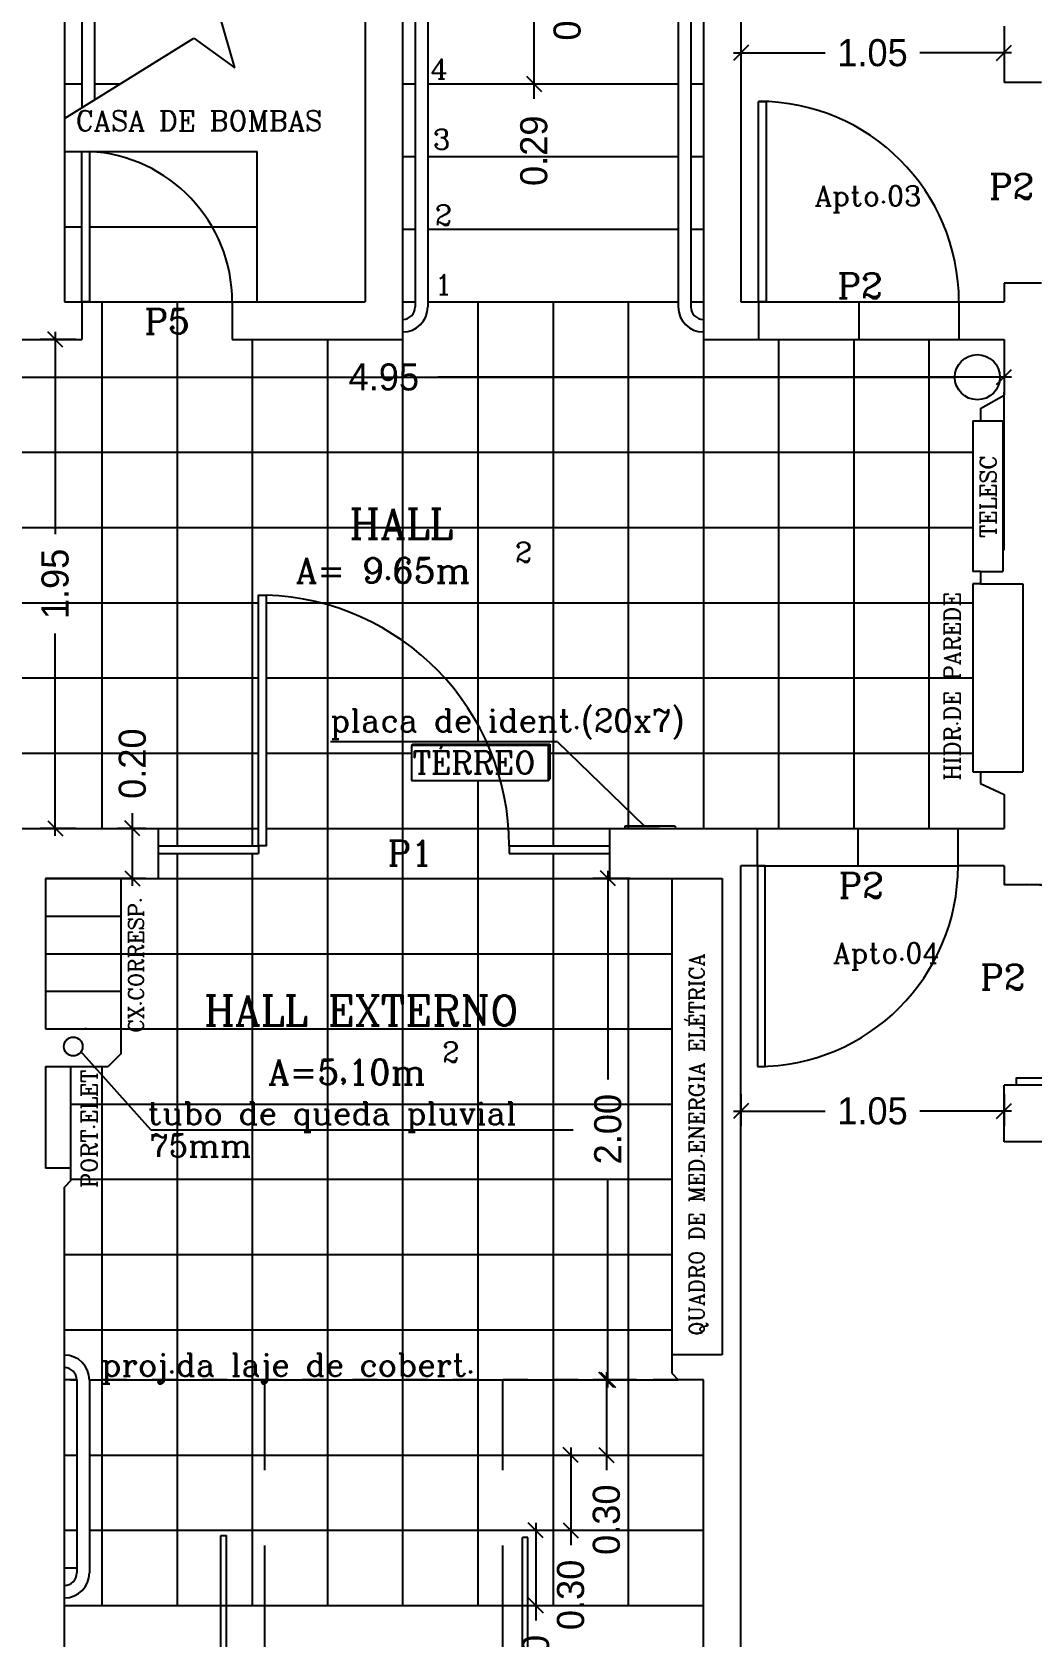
# Model space of a CAD drawing. Extents: x 11.2 to 102.3, y 40.3 to 127.2.
# Drawn here: x 24.05 to 28.04, y 55.53 to 61.93 of the extents above; entities that cross this region are included whole.
import ezdxf

# ---------------------------------------------------------------- set-up
doc = ezdxf.new("R2010")
doc.units = 0
doc.header["$LTSCALE"] = 8
doc.linetypes.add('DASHED2', pattern=[0.375, 0.25, -0.125])
doc.layers.get('0').update_dxf_attribs({"linetype": 'CONTINUOUS'})
doc.layers.get('DEFPOINTS').update_dxf_attribs({"linetype": 'CONTINUOUS'})
for name, color, linetype in [('APARELHOS', 1, 'CONTINUOUS'), ('COBERTURA', 7, 'CONTINUOUS'), ('COTAS', 244, 'CONTINUOUS'), ('EQUIPAMENTOS', 1, 'CONTINUOUS'), ('ESCADA', 5, 'CONTINUOUS'), ('ESQUADRIAS', 244, 'CONTINUOUS'), ('PAREDE', 7, 'CONTINUOUS'), ('PAREDES', 7, 'CONTINUOUS'), ('PISO', 30, 'CONTINUOUS'), ('TERRENOEMCORTE', 244, 'CONTINUOUS'), ('TEXTO', 1, 'CONTINUOUS')]:
    doc.layers.add(name, color=color, linetype=linetype)
doc.styles.add('ROMANC', font='ROMANC.SHX')
doc.dimstyles.get("Standard").update_dxf_attribs({"dimtxt": 0.18, "dimasz": 0.18, "dimexe": 0.18, "dimexo": 0.0625, "dimgap": 0.09, "dimtad": 0, "dimtih": 1, "dimtoh": 1, "dimdec": 4, "dimzin": 0, "dimtxsty": 'STANDARD', "dimcen": 0.09, "dimazin": 3, "dimtfac": 1, "dimtdec": 4, "dimtofl": 0, "dimtmove": 0, "dimatfit": 3, "dimtolj": 1, "dimtzin": 0})

# ---------------------------------------------------------------- blocks, each defined once
blk = doc.blocks.new('_OBLIQUE')
at = {"color": 0, "linetype": 'BYBLOCK'}
blk.add_line((-0.5, -0.5), (0.5, 0.5), dxfattribs=at)
blk = doc.blocks.new('*D23')
at = {"color": 244, "linetype": 'BYBLOCK'}
for p, q in [((26.4336, 57.3822), (26.4336, 57.0522)), ((25.7686, 57.3522), (26.3736, 57.3522)), ((25.7686, 57.0522), (26.3736, 57.0522)), ((26.4336, 57.0522), (26.4336, 56.9922))]:
    blk.add_line(p, q, dxfattribs=at)
at = {"layer": 'DEFPOINTS', "color": 0, "linetype": 'BYBLOCK'}
for p in [(26.6086, 57.3522), (26.4336, 57.0522), (26.6086, 57.0522)]:
    blk.add_point(p, dxfattribs=at)
at = {"color": 244, "linetype": 'BYBLOCK', "xscale": 0.06, "yscale": 0.06, "zscale": 0.06}
for p, rotation in [((26.4336, 57.3522), 90), ((26.4336, 57.0522), 270)]:
    blk.add_blockref('_OBLIQUE', p, dxfattribs=dict(at, rotation=rotation))
at = {"color": 30, "linetype": 'BYBLOCK', "insert": (26.4336, 56.7942), "char_height": 0.108, "attachment_point": 5, "rotation": 90}
blk.add_mtext('\\A1;0.30', dxfattribs=at)
blk = doc.blocks.new('*D24')
at = {"color": 244, "linetype": 'BYBLOCK'}
for p, q in [((25.7736, 57.0522), (25.8936, 57.0522)), ((25.8336, 57.0822), (25.8336, 56.7522)), ((25.7736, 56.7522), (25.8936, 56.7522)), ((25.8336, 56.7522), (25.8336, 56.6922))]:
    blk.add_line(p, q, dxfattribs=at)
at = {"layer": 'DEFPOINTS', "color": 0, "linetype": 'BYBLOCK'}
for p in [(24.9336, 57.0522), (24.9336, 56.7522), (25.8336, 56.7522)]:
    blk.add_point(p, dxfattribs=at)
at = {"color": 244, "linetype": 'BYBLOCK', "xscale": 0.06, "yscale": 0.06, "zscale": 0.06}
for p, rotation in [((25.8336, 57.0522), 90), ((25.8336, 56.7522), 270)]:
    blk.add_blockref('_OBLIQUE', p, dxfattribs=dict(at, rotation=rotation))
at = {"color": 30, "linetype": 'BYBLOCK', "insert": (25.8336, 56.4942), "char_height": 0.108, "attachment_point": 5, "rotation": 90}
blk.add_mtext('\\A1;0.30', dxfattribs=at)
blk = doc.blocks.new('*D25')
at = {"color": 244, "linetype": 'BYBLOCK'}
for p, q in [((26.0736, 56.7522), (26.1936, 56.7522)), ((26.1336, 56.7822), (26.1336, 56.4522)), ((26.0736, 56.4522), (26.1936, 56.4522)), ((26.1336, 56.4522), (26.1336, 56.3922))]:
    blk.add_line(p, q, dxfattribs=at)
at = {"layer": 'DEFPOINTS', "color": 0, "linetype": 'BYBLOCK'}
for p in [(25.2336, 56.7522), (25.2336, 56.4522), (26.1336, 56.4522)]:
    blk.add_point(p, dxfattribs=at)
at = {"color": 244, "linetype": 'BYBLOCK', "xscale": 0.06, "yscale": 0.06, "zscale": 0.06}
for p, rotation in [((26.1336, 56.7522), 90), ((26.1336, 56.4522), 270)]:
    blk.add_blockref('_OBLIQUE', p, dxfattribs=dict(at, rotation=rotation))
at = {"color": 30, "linetype": 'BYBLOCK', "insert": (26.1336, 56.1942), "char_height": 0.108, "attachment_point": 5, "rotation": 90}
blk.add_mtext('\\A1;0.30', dxfattribs=at)
blk = doc.blocks.new('*D26')
at = {"color": 244, "linetype": 'BYBLOCK'}
for p, q in [((23.1936, 60.7022), (23.0514, 60.7022)), ((23.1114, 60.7322), (23.1114, 59.9252)), ((23.1114, 58.7222), (23.1114, 59.5292)), ((23.1936, 58.7522), (23.0514, 58.7522))]:
    blk.add_line(p, q, dxfattribs=at)
at = {"layer": 'DEFPOINTS', "color": 0, "linetype": 'BYBLOCK'}
for p in [(24.0336, 60.7022), (23.1114, 58.7522), (24.0336, 58.7522)]:
    blk.add_point(p, dxfattribs=at)
at = {"color": 244, "linetype": 'BYBLOCK', "xscale": 0.06, "yscale": 0.06, "zscale": 0.06}
for p, rotation in [((23.1114, 60.7022), 90), ((23.1114, 58.7522), 270)]:
    blk.add_blockref('_OBLIQUE', p, dxfattribs=dict(at, rotation=rotation))
at = {"color": 30, "linetype": 'BYBLOCK', "insert": (23.1114, 59.7272), "char_height": 0.108, "attachment_point": 5, "rotation": 90}
blk.add_mtext('\\A1;1.95', dxfattribs=at)
blk = doc.blocks.new('*D27')
at = {"color": 244, "linetype": 'BYBLOCK'}
for p, q in [((22.9536, 60.5522), (25.2426, 60.5522)), ((27.9636, 60.5522), (25.6746, 60.5522)), ((22.9836, 59.8622), (22.9836, 60.4922)), ((27.9336, 59.8622), (27.9336, 60.4922))]:
    blk.add_line(p, q, dxfattribs=at)
at = {"layer": 'DEFPOINTS', "color": 0, "linetype": 'BYBLOCK'}
for p in [(22.9836, 60.7022), (27.9336, 60.7022), (27.9336, 60.5522)]:
    blk.add_point(p, dxfattribs=at)
at = {"color": 244, "linetype": 'BYBLOCK', "xscale": 0.06, "yscale": 0.06, "zscale": 0.06, "rotation": 180}
blk.add_blockref('_OBLIQUE', (22.9836, 60.5522), dxfattribs=at)
at = {"color": 244, "linetype": 'BYBLOCK', "xscale": 0.06, "yscale": 0.06, "zscale": 0.06}
blk.add_blockref('_OBLIQUE', (27.9336, 60.5522), dxfattribs=at)
at = {"color": 30, "linetype": 'BYBLOCK', "insert": (25.4586, 60.5522), "char_height": 0.108, "attachment_point": 5}
blk.add_mtext('\\A1;4.95', dxfattribs=at)
blk = doc.blocks.new('*D31')
at = {"color": 244, "linetype": 'BYBLOCK'}
for p, q in [((26.1905, 62.6222), (26.1905, 62.3022)), ((26.3736, 62.5922), (26.2505, 62.5922)), ((26.1905, 62.3022), (26.1905, 62.2422)), ((26.3736, 62.3022), (26.2505, 62.3022))]:
    blk.add_line(p, q, dxfattribs=at)
at = {"layer": 'DEFPOINTS', "color": 0, "linetype": 'BYBLOCK'}
for p in [(25.5336, 62.5922), (25.5336, 62.3022), (26.1905, 62.3022)]:
    blk.add_point(p, dxfattribs=at)
at = {"color": 244, "linetype": 'BYBLOCK', "xscale": 0.06, "yscale": 0.06, "zscale": 0.06}
for p, rotation in [((26.1905, 62.5922), 90), ((26.1905, 62.3022), 270)]:
    blk.add_blockref('_OBLIQUE', p, dxfattribs=dict(at, rotation=rotation))
at = {"color": 30, "linetype": 'BYBLOCK', "insert": (26.1905, 62.0352), "char_height": 0.108, "attachment_point": 5, "rotation": 90}
blk.add_mtext('\\A1;0.29', dxfattribs=at)
blk = doc.blocks.new('*D32')
at = {"color": 244, "linetype": 'BYBLOCK'}
for p, q in [((26.4282, 62.0422), (26.4282, 61.7222)), ((26.3736, 62.0122), (26.4882, 62.0122)), ((26.3736, 61.7222), (26.4882, 61.7222)), ((26.4282, 61.7222), (26.4282, 61.6622))]:
    blk.add_line(p, q, dxfattribs=at)
at = {"layer": 'DEFPOINTS', "color": 0, "linetype": 'BYBLOCK'}
for p in [(25.5336, 62.0122), (25.5336, 61.7222), (26.4282, 61.7222)]:
    blk.add_point(p, dxfattribs=at)
at = {"color": 244, "linetype": 'BYBLOCK', "xscale": 0.06, "yscale": 0.06, "zscale": 0.06}
for p, rotation in [((26.4282, 62.0122), 90), ((26.4282, 61.7222), 270)]:
    blk.add_blockref('_OBLIQUE', p, dxfattribs=dict(at, rotation=rotation))
at = {"color": 30, "linetype": 'BYBLOCK', "insert": (26.4282, 61.4552), "char_height": 0.108, "attachment_point": 5, "rotation": 90}
blk.add_mtext('\\A1;0.29', dxfattribs=at)
blk = doc.blocks.new('*D33')
at = {"color": 244, "linetype": 'BYBLOCK'}
for p, q in [((26.8836, 61.1122), (26.8836, 60.9824)), ((27.9336, 61.1122), (27.9336, 60.9824)), ((26.8536, 61.0424), (27.2196, 61.0424)), ((27.9636, 61.0424), (27.5976, 61.0424))]:
    blk.add_line(p, q, dxfattribs=at)
at = {"layer": 'DEFPOINTS', "color": 0, "linetype": 'BYBLOCK'}
for p in [(26.8836, 61.9522), (27.9336, 61.9522), (26.8836, 61.0424)]:
    blk.add_point(p, dxfattribs=at)
at = {"color": 244, "linetype": 'BYBLOCK', "xscale": 0.06, "yscale": 0.06, "zscale": 0.06, "rotation": 180}
blk.add_blockref('_OBLIQUE', (26.8836, 61.0424), dxfattribs=at)
at = {"color": 244, "linetype": 'BYBLOCK', "xscale": 0.06, "yscale": 0.06, "zscale": 0.06}
blk.add_blockref('_OBLIQUE', (27.9336, 61.0424), dxfattribs=at)
at = {"color": 30, "linetype": 'BYBLOCK', "insert": (27.4086, 61.0424), "char_height": 0.108, "attachment_point": 5}
blk.add_mtext('\\A1;1.05', dxfattribs=at)
blk = doc.blocks.new('*D36')
at = {"color": 244, "linetype": 'BYBLOCK'}
for p, q in [((26.8836, 56.6622), (26.8836, 56.5348)), ((27.9336, 56.6622), (27.9336, 56.5348)), ((26.8536, 56.5948), (27.2196, 56.5948)), ((27.9636, 56.5948), (27.5976, 56.5948))]:
    blk.add_line(p, q, dxfattribs=at)
at = {"layer": 'DEFPOINTS', "color": 0, "linetype": 'BYBLOCK'}
for p in [(26.8836, 57.5022), (27.9336, 57.5022), (26.8836, 56.5948)]:
    blk.add_point(p, dxfattribs=at)
at = {"color": 244, "linetype": 'BYBLOCK', "xscale": 0.06, "yscale": 0.06, "zscale": 0.06, "rotation": 180}
blk.add_blockref('_OBLIQUE', (26.8836, 56.5948), dxfattribs=at)
at = {"color": 244, "linetype": 'BYBLOCK', "xscale": 0.06, "yscale": 0.06, "zscale": 0.06}
blk.add_blockref('_OBLIQUE', (27.9336, 56.5948), dxfattribs=at)
at = {"color": 30, "linetype": 'BYBLOCK', "insert": (27.4086, 56.5948), "char_height": 0.108, "attachment_point": 5}
blk.add_mtext('\\A1;1.05', dxfattribs=at)
blk = doc.blocks.new('*D41')
at = {"layer": 'DEFPOINTS', "color": 0, "linetype": 'BYBLOCK'}
for p in [(31.5336, 59.885), (28.0836, 59.8022), (31.5336, 59.8022)]:
    blk.add_point(p, dxfattribs=at)
at = {"color": 30, "linetype": 'BYBLOCK', "insert": (29.8086, 59.885), "char_height": 0.108, "attachment_point": 5}
blk.add_mtext('\\A1;3.45', dxfattribs=at)
blk = doc.blocks.new('*D138')
at = {"color": 244, "linetype": 'BYBLOCK', "ltscale": 0.2}
for p, q in [((23.6659, 58.7522), (23.6659, 58.8122)), ((23.7186, 58.7522), (23.6059, 58.7522)), ((23.6659, 58.5222), (23.6659, 58.7522)), ((23.7186, 58.5522), (23.6059, 58.5522))]:
    blk.add_line(p, q, dxfattribs=at)
at = {"layer": 'DEFPOINTS', "color": 0, "linetype": 'BYBLOCK', "ltscale": 0.2}
for p in [(23.6659, 58.7522), (24.5586, 58.7522), (24.5586, 58.5522)]:
    blk.add_point(p, dxfattribs=at)
at = {"color": 244, "linetype": 'BYBLOCK', "ltscale": 0.2, "xscale": 0.06, "yscale": 0.06, "zscale": 0.06}
for p, rotation in [((23.6659, 58.7522), 90), ((23.6659, 58.5522), 270)]:
    blk.add_blockref('_OBLIQUE', p, dxfattribs=dict(at, rotation=rotation))
at = {"color": 30, "linetype": 'BYBLOCK', "ltscale": 0.2, "insert": (23.6659, 59.0102), "char_height": 0.108, "attachment_point": 5, "rotation": 90}
blk.add_mtext('\\A1;0.20', dxfattribs=at)
blk = doc.blocks.new('*D146')
at = {"color": 244, "linetype": 'BYBLOCK', "ltscale": 0.2}
for p, q in [((25.6793, 58.5822), (25.6793, 57.7502)), ((25.7686, 58.5522), (25.6193, 58.5522)), ((25.6793, 56.5222), (25.6793, 57.3542)), ((25.7936, 56.5522), (25.6193, 56.5522))]:
    blk.add_line(p, q, dxfattribs=at)
at = {"layer": 'DEFPOINTS', "color": 0, "linetype": 'BYBLOCK', "ltscale": 0.2}
for p in [(26.6086, 58.5522), (25.6793, 56.5522), (26.6336, 56.5522)]:
    blk.add_point(p, dxfattribs=at)
at = {"color": 244, "linetype": 'BYBLOCK', "ltscale": 0.2, "xscale": 0.06, "yscale": 0.06, "zscale": 0.06}
for p, rotation in [((25.6793, 58.5522), 90), ((25.6793, 56.5522), 270)]:
    blk.add_blockref('_OBLIQUE', p, dxfattribs=dict(at, rotation=rotation))
at = {"color": 30, "linetype": 'BYBLOCK', "ltscale": 0.2, "insert": (25.6793, 57.5522), "char_height": 0.108, "attachment_point": 5, "rotation": 90}
blk.add_mtext('\\A1;2.00', dxfattribs=at)

msp = doc.modelspace()

# ---------------------------------------------------------------- linework, layer by layer
at = {"layer": 'APARELHOS', "color": 7, "ltscale": 0.3}
for p, q in [((26.8086, 56.6522), (26.6086, 56.6522)), ((26.7336, 56.5522), (26.6336, 56.5522))]:
    msp.add_line(p, q, dxfattribs=at)
at = {"layer": 'COBERTURA', "color": 30, "linetype": 'DASHED2', "ltscale": 0.3}
for p, q in [((24.9836, 51.6915), (24.9836, 56.5522)), ((25.9336, 51.6915), (25.9336, 56.5522))]:
    msp.add_line(p, q, dxfattribs=at)
at = {"layer": 'COTAS', "color": 1, "linetype": 'CONTINUOUS', "ltscale": 0.3}
for p, q in [((27.8086, 60.3772), (27.8397, 60.3772)), ((27.8397, 59.7772), (27.8086, 59.7772)), ((27.8397, 59.7272), (27.8086, 59.7272)), ((27.8086, 58.9772), (27.8397, 58.9772)), ((24.3893, 57.9522), (24.4086, 57.9522))]:
    msp.add_line(p, q, dxfattribs=at)
at = {"layer": 'COTAS', "color": 7, "ltscale": 0.2}
for p, q in [((24.4086, 57.8522), (24.3586, 57.8022)), ((24.1086, 57.8022), (24.1086, 57.3964)), ((24.2086, 57.3964), (24.1086, 57.3964)), ((24.2086, 57.3964), (24.2086, 57.3464)), ((24.2086, 57.3464), (24.1836, 57.3214))]:
    msp.add_line(p, q, dxfattribs=at)
at = {"layer": 'EQUIPAMENTOS', "color": 1, "linetype": 'CONTINUOUS', "ltscale": 0.3}
for p, q in [((27.8086, 60.3772), (27.8086, 59.7772)), ((27.8086, 59.7272), (27.8086, 58.9772))]:
    msp.add_line(p, q, dxfattribs=at)
at = {"layer": 'ESCADA', "color": 1, "linetype": 'CONTINUOUS', "ltscale": 0.3}
for p, q in [((24.2536, 63.9322), (24.2536, 61.6272)), ((24.3036, 63.9322), (24.3036, 61.6584)), ((26.6336, 63.9322), (26.6336, 60.8322)), ((26.6836, 63.9322), (26.6836, 60.8322)), ((25.5836, 62.8822), (25.5836, 60.8322)), ((25.6336, 62.8822), (25.6336, 60.8322)), ((24.2336, 56.5522), (24.2336, 55.7822)), ((24.2836, 56.5522), (24.2836, 55.7822))]:
    msp.add_line(p, q, dxfattribs=at)
at = {"layer": 'ESCADA', "color": 30, "linetype": 'CONTINUOUS', "ltscale": 0.3}
for p, q in [((24.8638, 61.7863), (24.7334, 62.2382)), ((24.1836, 61.5837), (24.6998, 61.9049)), ((24.6998, 61.9049), (24.8638, 61.7863))]:
    msp.add_line(p, q, dxfattribs=at)
at = {"layer": 'ESCADA', "color": 1}
for p, q in [((24.1836, 61.7222), (24.2536, 61.7222)), ((24.3036, 61.7222), (24.4062, 61.7222)), ((25.5336, 61.7222), (25.5836, 61.7222)), ((25.6336, 61.7222), (26.6336, 61.7222)), ((26.6836, 61.7222), (26.7336, 61.7222)), ((25.5336, 61.4322), (25.5836, 61.4322)), ((25.6336, 61.4322), (26.6336, 61.4322)), ((26.6836, 61.4322), (26.7336, 61.4322)), ((25.5336, 61.1422), (25.5836, 61.1422)), ((25.6336, 61.1422), (26.6336, 61.1422)), ((26.6836, 61.1422), (26.7336, 61.1422)), ((25.5336, 60.8522), (25.5836, 60.8522)), ((25.6336, 60.8522), (26.6336, 60.8522)), ((26.6836, 60.8522), (26.7336, 60.8522))]:
    msp.add_line(p, q, dxfattribs=at)
at = {"layer": 'ESCADA', "color": 1, "ltscale": 0.2}
for p, q in [((24.1836, 61.4522), (24.9536, 61.4522)), ((24.9536, 60.8522), (24.9536, 61.4522)), ((24.1836, 61.1522), (24.2536, 61.1522)), ((24.2836, 61.1522), (24.9536, 61.1522)), ((24.1836, 55.8022), (24.2336, 55.8022))]:
    msp.add_line(p, q, dxfattribs=at)
at = {"layer": 'ESCADA', "color": 1, "linetype": 'CONTINUOUS', "ltscale": 0.3}
for centre, radius, start, end in [((25.5336, 60.8322), 0.1, 270, 0), ((25.5336, 60.8322), 0.05, 270, 0), ((26.7336, 60.8322), 0.1, 180, 270), ((26.7336, 60.8322), 0.05, 180, 270), ((24.1829, 56.5511), 0.05, 0, 90), ((24.1836, 56.5511), 0.1, 0, 90), ((24.1836, 55.7822), 0.05, 270, 0), ((24.1836, 55.7822), 0.1, 270, 0)]:
    msp.add_arc(centre, radius, start, end, dxfattribs=at)
at = {"layer": 'ESQUADRIAS', "color": 1, "ltscale": 0.3}
for p, q in [((26.9536, 60.8522), (26.9536, 61.6522)), ((26.9536, 61.6522), (26.9536, 61.6522)), ((26.9536, 61.6522), (26.9536, 61.6522)), ((26.9536, 61.6522), (26.9836, 61.6522)), ((26.9836, 61.6522), (26.9836, 60.8522)), ((26.9836, 60.8522), (26.9536, 60.8522)), ((26.9798, 58.6022), (26.9498, 58.6022)), ((26.9498, 58.6022), (26.9498, 57.8022)), ((26.9798, 58.6022), (26.9498, 58.6022)), ((26.9498, 58.6022), (26.9498, 57.8022)), ((26.9798, 57.8022), (26.9798, 58.6022)), ((26.9498, 57.8022), (26.9798, 57.8022)), ((26.9498, 57.8022), (26.9498, 57.8022)), ((26.9498, 57.8022), (26.9498, 57.8022))]:
    msp.add_line(p, q, dxfattribs=at)
at = {"layer": 'ESQUADRIAS', "color": 1, "linetype": 'CONTINUOUS', "ltscale": 0.3}
for p, q in [((24.5586, 58.6822), (24.9586, 58.6822)), ((24.5586, 58.6522), (24.9586, 58.6522)), ((24.9586, 58.6822), (24.9586, 58.6522)), ((25.9586, 58.6822), (26.3586, 58.6822)), ((25.9586, 58.6822), (25.9586, 58.6522)), ((25.9586, 58.6522), (26.3586, 58.6522))]:
    msp.add_line(p, q, dxfattribs=at)
for points in [[(24.2536, 60.8522), (24.2536, 61.4522), (24.2836, 61.4522), (24.2836, 60.8522)], [(24.9586, 58.6822), (24.9586, 59.6822), (24.9886, 59.6822), (24.9886, 58.6822)]]:
    msp.add_lwpolyline(points, close=True, dxfattribs=at)
at = {"layer": 'ESQUADRIAS', "ltscale": 0.3}
msp.add_lwpolyline([(27.7371, 60.5518, -1), (27.9171, 60.5518, -1)], format="xyb", close=True, dxfattribs=at)
at = {"layer": 'ESQUADRIAS', "color": 1}
msp.add_lwpolyline([(27.9836, 57.7272), (27.9836, 57.7572), (28.7836, 57.7572), (28.7836, 57.7272)], close=True, dxfattribs=at)
at = {"layer": 'ESQUADRIAS', "color": 30, "ltscale": 0.3}
for centre, start, end in [((26.9536, 60.8522), 360, 90), ((26.9498, 58.6022), 270, 0)]:
    msp.add_arc(centre, 0.8, start, end, dxfattribs=at)
at = {"layer": 'ESQUADRIAS', "color": 30, "linetype": 'CONTINUOUS', "ltscale": 0.3}
for centre, radius, end in [((24.2528, 60.8522), 0.6008, 87.0624), ((24.9581, 58.6822), 1.0005, 88.25509)]:
    msp.add_arc(centre, radius, 0, end, dxfattribs=at)
at = {"layer": 'ESQUADRIAS', "color": 30}
msp.add_arc((28.013, 57.7572), 0.7706, 0, 92.18938, dxfattribs=at)
at = {"layer": 'PAREDE', "color": 7}
for p, q in [((26.8836, 64.2322), (26.8836, 60.8522)), ((26.8836, 64.2322), (26.8836, 60.8522)), ((24.1836, 64.0822), (24.1836, 60.8522)), ((26.7336, 64.0822), (26.7336, 60.8522)), ((26.7336, 64.0822), (26.7336, 60.7022)), ((25.5336, 62.4237), (25.5336, 60.7022)), ((25.3836, 62.3304), (25.3836, 60.8522)), ((27.9336, 61.9522), (27.9336, 61.7272)), ((28.0836, 61.7272), (27.9336, 61.7272)), ((28.0836, 60.9272), (27.9336, 60.9272)), ((27.9336, 60.9272), (27.9336, 60.8522)), ((24.1836, 60.8522), (24.2536, 60.8522)), ((24.8536, 60.8522), (25.3836, 60.8522)), ((26.8836, 60.8522), (26.9536, 60.8522)), ((27.7536, 60.8522), (27.9336, 60.8522)), ((24.8536, 60.7022), (25.5336, 60.7022)), ((26.7336, 60.7022), (26.9536, 60.7022)), ((27.9336, 60.7022), (27.9336, 60.4808)), ((27.9336, 58.8876), (27.9336, 58.7522)), ((27.9336, 58.8876), (27.9336, 58.7522)), ((26.3586, 58.7522), (26.9498, 58.7522)), ((26.8836, 52.6415), (26.8836, 58.6022)), ((26.9498, 58.6022), (26.8836, 58.6022)), ((27.9336, 58.6022), (27.7498, 58.6022)), ((27.9336, 58.6022), (27.9336, 58.5272)), ((27.9336, 58.6022), (27.9336, 58.5272)), ((24.1086, 58.5522), (24.2086, 58.5522)), ((24.1836, 58.5522), (24.5586, 58.5522)), ((26.3586, 58.5522), (26.6086, 58.5522)), ((28.0836, 58.5272), (27.9336, 58.5272)), ((24.4086, 57.9522), (24.4086, 57.8522)), ((28.0836, 57.7272), (27.9336, 57.7272)), ((27.9336, 57.5022), (27.9336, 57.7272)), ((29.3836, 57.5022), (27.9336, 57.5022)), ((24.1836, 52.4915), (24.1836, 57.3214)), ((26.6086, 56.5772), (26.6086, 56.6522)), ((26.7336, 52.4915), (26.7336, 56.5522))]:
    msp.add_line(p, q, dxfattribs=at)
at = {"layer": 'PAREDE', "color": 7, "linetype": 'CONTINUOUS', "ltscale": 0.3}
for p, q in [((24.2536, 60.8522), (24.2536, 60.7022)), ((24.8536, 60.8522), (24.8536, 60.7022)), ((26.9536, 60.8522), (26.9536, 60.7022)), ((27.7536, 60.8522), (27.7536, 60.7022)), ((27.8397, 60.4272), (27.9336, 60.4808)), ((27.8397, 60.4272), (27.8397, 60.3772)), ((27.8397, 60.3772), (27.9286, 60.3772)), ((27.9286, 60.3772), (27.9286, 59.7772)), ((27.8397, 59.7772), (27.9286, 59.7772)), ((27.8397, 59.7772), (27.8397, 59.7272)), ((27.8397, 59.7272), (28.0086, 59.7272)), ((28.0086, 59.7272), (28.0086, 58.9772)), ((27.8397, 58.9772), (28.0086, 58.9772)), ((27.8397, 58.9772), (27.8397, 58.9313)), ((27.8397, 58.9313), (27.9336, 58.8876)), ((24.5586, 58.7522), (24.5586, 58.5522)), ((26.3586, 58.7522), (26.3586, 58.5522)), ((26.9498, 58.6022), (26.9498, 58.7522)), ((27.7498, 58.6022), (27.7498, 58.7522)), ((24.1086, 58.5522), (24.1086, 57.9522)), ((24.4086, 58.5522), (24.1086, 58.5522)), ((24.1836, 58.5522), (24.1086, 58.5522)), ((24.1086, 58.5522), (24.1086, 58.1522)), ((24.1903, 58.5522), (24.1086, 58.5522)), ((24.1086, 57.9522), (24.3893, 57.9522)), ((24.1086, 57.8022), (24.3586, 57.8022))]:
    msp.add_line(p, q, dxfattribs=at)
at = {"layer": 'PAREDE', "color": 7, "ltscale": 0.2}
for p, q in [((26.8836, 60.8522), (26.9536, 60.8522)), ((23.9636, 60.7022), (24.2536, 60.7022)), ((27.7536, 60.7022), (27.9336, 60.7022)), ((23.9636, 58.7522), (24.5586, 58.7522)), ((27.7498, 58.7522), (27.9336, 58.7522))]:
    msp.add_line(p, q, dxfattribs=at)
at = {"layer": 'PAREDE', "color": 244, "linetype": 'CONTINUOUS', "ltscale": 0.3}
msp.add_line((26.6209, 58.7606), (26.4209, 58.7606), dxfattribs=at)
at = {"layer": 'PAREDE', "color": 1, "linetype": 'CONTINUOUS', "ltscale": 0.3}
for p, q in [((24.4086, 58.5522), (24.4086, 57.9522)), ((24.1086, 58.4022), (24.4086, 58.4022)), ((24.1086, 58.2522), (24.4086, 58.2522)), ((24.1086, 58.1022), (24.4086, 58.1022)), ((24.2086, 57.8022), (24.2086, 57.3964))]:
    msp.add_line(p, q, dxfattribs=at)
at = {"layer": 'PAREDE', "color": 1}
msp.add_line((24.5586, 58.5522), (26.3586, 58.5522), dxfattribs=at)
at = {"layer": 'PAREDE', "color": 1, "ltscale": 0.3}
msp.add_line((26.6086, 56.6522), (26.6086, 58.5522), dxfattribs=at)
at = {"layer": 'PAREDE', "color": 7, "ltscale": 0.3}
for p, q in [((26.6086, 58.5522), (26.8086, 58.5522)), ((26.8086, 58.5522), (26.8086, 56.6522))]:
    msp.add_line(p, q, dxfattribs=at)
at = {"layer": 'PAREDES', "color": 30, "linetype": 'CONTINUOUS', "ltscale": 0.3}
msp.add_line((24.2686, 57.9568), (24.2686, 57.9522), dxfattribs=at)
at = {"layer": 'PISO', "color": 30}
for p, q in [((24.2536, 60.8522), (24.8536, 60.8522)), ((24.3336, 60.8522), (24.3336, 58.7522)), ((24.6336, 60.8522), (24.6336, 58.6822)), ((25.8336, 60.8522), (25.8336, 59.0968)), ((26.1336, 60.8522), (26.1336, 58.6822)), ((26.4336, 60.8522), (26.4336, 58.7522)), ((24.9336, 60.7022), (24.9336, 58.6822)), ((25.2336, 60.7022), (25.2336, 55.6522)), ((25.5336, 60.7022), (25.5336, 55.6522)), ((26.7336, 60.7022), (26.7336, 58.7522)), ((27.0336, 60.7022), (27.0336, 58.7522)), ((27.3336, 60.7022), (27.3336, 58.7522)), ((27.6336, 60.7022), (27.6336, 58.7522)), ((23.1746, 60.5522), (27.7371, 60.5522)), ((23.1118, 60.2522), (27.8086, 60.2522)), ((23.1118, 59.9522), (27.8086, 59.9522)), ((23.1114, 59.6522), (24.9586, 59.6522)), ((24.9886, 59.6522), (27.8086, 59.6522)), ((23.1114, 59.3522), (24.9586, 59.3522)), ((24.9877, 59.3522), (27.8086, 59.3522)), ((23.1114, 59.0522), (24.9586, 59.0522)), ((24.9877, 59.0522), (25.5693, 59.0522)), ((26.1153, 59.0522), (27.8086, 59.0522)), ((25.8336, 58.9434), (25.8336, 55.6522)), ((24.5586, 58.7522), (24.9586, 58.7522)), ((24.9886, 58.7522), (26.3586, 58.7522)), ((24.6336, 58.6522), (24.6336, 55.6522)), ((24.9336, 58.6522), (24.9336, 55.6522)), ((26.1336, 58.6522), (26.1336, 55.6522)), ((26.4336, 58.5522), (26.4336, 55.6522)), ((24.2086, 58.2522), (26.6086, 58.2522)), ((24.2086, 58.2522), (26.6086, 58.2522)), ((24.4086, 57.9522), (26.6086, 57.9522)), ((24.3336, 57.8022), (24.3336, 55.6522)), ((24.2086, 57.6522), (26.6086, 57.6522)), ((24.2086, 57.3522), (26.6086, 57.3522)), ((24.3336, 57.1534), (24.3336, 56.7531)), ((24.1836, 57.0522), (26.6086, 57.0522)), ((24.1836, 56.7522), (26.6086, 56.7522))]:
    msp.add_line(p, q, dxfattribs=at)
at = {"layer": 'PISO', "color": 30, "ltscale": 0.2}
for p, q in [((26.9536, 60.8522), (27.7536, 60.8522)), ((27.3536, 60.8522), (27.3536, 60.7022)), ((26.9536, 60.7022), (27.7536, 60.7022)), ((26.9498, 58.7522), (27.7498, 58.7522)), ((27.3498, 58.7522), (27.3498, 58.6022)), ((26.9498, 58.6022), (27.7498, 58.6022))]:
    msp.add_line(p, q, dxfattribs=at)
at = {"layer": 'PISO', "color": 1, "ltscale": 0.2}
for p, q in [((24.2086, 56.5522), (24.2336, 56.5522)), ((24.2836, 56.5522), (26.6336, 56.5522)), ((24.1836, 56.2522), (24.2336, 56.2522)), ((24.2836, 56.2522), (26.7336, 56.2522)), ((24.1836, 55.9522), (24.2336, 55.9522)), ((24.2836, 55.9522), (26.7336, 55.9522)), ((24.1836, 55.6522), (26.7336, 55.6522))]:
    msp.add_line(p, q, dxfattribs=at)
at = {"layer": 'PISO', "color": 7}
msp.add_line((26.6086, 56.5772), (26.6336, 56.5522), dxfattribs=at)
at = {"layer": 'PISO', "color": 244, "linetype": 'CONTINUOUS', "ltscale": 0.3}
msp.add_circle((24.2192, 57.8818), 0.0375, dxfattribs=at)
at = {"layer": 'TERRENOEMCORTE', "color": 244, "linetype": 'CONTINUOUS', "ltscale": 0.3}
for p, q in [((26.4209, 58.7606), (26.4209, 58.7526)), ((26.4209, 58.7526), (26.558, 58.7526)), ((26.6209, 58.7606), (26.6209, 58.7526))]:
    msp.add_line(p, q, dxfattribs=at)
at = {"layer": 'TERRENOEMCORTE', "color": 30, "linetype": 'DASHED2', "ltscale": 0.05}
for p, q in [((24.2336, 56.5522), (24.1836, 56.5522)), ((26.6336, 56.5522), (24.2836, 56.5522))]:
    msp.add_line(p, q, dxfattribs=at)
at = {"layer": 'TEXTO', "color": 244, "linetype": 'CONTINUOUS', "ltscale": 0.3}
for p, q in [((26.1517, 59.0968), (25.2463, 59.0968)), ((26.1517, 59.0968), (26.4961, 58.7635)), ((25.5693, 59.0829), (25.5738, 59.0866)), ((26.1153, 59.0829), (25.5693, 59.0829)), ((25.5693, 59.0829), (25.5693, 58.9434)), ((25.5731, 59.0875), (26.1212, 59.0875)), ((26.1153, 59.0829), (26.1212, 59.0874)), ((26.1153, 58.9434), (26.1153, 59.0829)), ((26.1212, 59.0875), (26.1212, 58.9478)), ((25.5693, 58.9434), (26.1153, 58.9434)), ((26.1153, 58.9434), (26.1212, 58.9478)), ((24.5292, 57.549), (24.2481, 57.8633))]:
    msp.add_line(p, q, dxfattribs=at)
at = {"layer": 'TEXTO', "color": 244}
msp.add_line((24.5292, 57.549), (26.2147, 57.549), dxfattribs=at)
at = {"layer": 'TEXTO', "color": 3, "ltscale": 0.3}
for p, q in [((24.8084, 54.5352), (24.8084, 55.9308)), ((24.8084, 55.9308), (24.8303, 55.9308)), ((24.8303, 54.5352), (24.8303, 55.9308)), ((26.012, 54.527), (26.012, 55.9226)), ((26.0338, 55.9226), (26.012, 55.9226)), ((26.0338, 54.527), (26.0338, 55.9226))]:
    msp.add_line(p, q, dxfattribs=at)

# ---------------------------------------------------------------- texts
at = {"layer": 'ESCADA', "color": 1, "ltscale": 0.3, "style": 'ROMANC'}
for s, p in [('4', (25.6452, 61.7423)), ('3', (25.6549, 61.4607)), ('2', (25.662, 61.159)), ('1', (25.662, 60.8812))]:
    msp.add_text(s, height=0.08, dxfattribs=at).set_placement(p)
at = {"layer": 'ESQUADRIAS', "color": 1, "ltscale": 0.3, "style": 'ROMANC'}
for s, p in [('P2', (27.8737, 61.2637)), ('P2', (27.2687, 60.8674)), ('P5', (24.5033, 60.7252)), ('P1', (25.4733, 58.6039)), ('P2', (27.273, 58.4751)), ('P2', (27.8383, 58.1093))]:
    msp.add_text(s, height=0.1, dxfattribs=at).set_placement(p)
at = {"layer": 'TEXTO', "color": 1, "ltscale": 0.3, "style": 'ROMANC'}
for s, height, p in [('CASA DE BOMBAS', 0.08, (24.2284, 61.535)), ('Apto.03', 0.08, (27.1781, 61.2354)), ('HALL', 0.12, (25.3205, 59.9073)), ('2', 0.08, (25.9818, 59.814)), ('A= 9.65m', 0.1, (25.1068, 59.7313)), ('placa de ident.(20x7)', 0.09, (25.2445, 59.1375)), ('TÉRREO', 0.09, (25.5737, 58.9694)), ('Apto.04', 0.08, (27.2514, 58.2149)), ('HALL EXTERNO', 0.12, (24.7411, 57.9651)), ('2', 0.08, (25.6916, 57.8199)), ('A=5,10m', 0.1, (24.9968, 57.7305)), ('proj.da laje de cobert.', 0.09, (24.3311, 56.5666))]:
    msp.add_text(s, height=height, dxfattribs=at).set_placement(p)
for s, height, p in [('TELESC', 0.064, (27.9021, 59.9112)), ('HIDR.DE PAREDE', 0.064, (27.7586, 58.9425)), ('CX.CORRESP.', 0.0608, (24.5, 57.9361)), ('QUADRO DE MED.ENERGIA ELÉTRICA', 0.06, (26.7373, 56.7277)), ('PORT.ELET.', 0.064, (24.3144, 57.3175))]:
    msp.add_text(s, height=height, rotation=90, dxfattribs=at).set_placement(p)
at = {"layer": 'TEXTO', "color": 244, "ltscale": 0.3, "style": 'ROMANC'}
for s, p in [('tubo de queda pluvial', (24.5154, 57.5704)), ('75mm', (24.5232, 57.4418))]:
    msp.add_text(s, height=0.09, dxfattribs=at).set_placement(p)

# ---------------------------------------------------------------- dimensions: what is measured, and where the dimension line sits
at = {"layer": 'COTAS', "color": 30}
for base, p1, p2, override, picture, middle, set_off in [((26.8836, 61.8458), (27.9336, 62.7556), (26.8836, 62.7556), {"dimscale": 0.6, "dimasz": 0.1, "dimexe": 0.1, "dimexo": 1.4, "dimtih": 0, "dimtoh": 0, "dimdec": 2, "dimblk1": 'OBLIQUE', "dimblk2": 'OBLIQUE', "dimsah": 1, "dimdle": 0.05, "dimclrd": 244, "dimclre": 244, "dimclrt": 30}, '*D33', (27.4086, 61.8458), (0, 0.8034)), ((31.3465, 61.7232), (27.8965, 61.6405), (31.3465, 61.6405), {"dimscale": 0.6, "dimasz": 0.1, "dimexe": 0.1, "dimexo": 1.4, "dimtih": 0, "dimtoh": 0, "dimdec": 2, "dimblk1": 'OBLIQUE', "dimblk2": 'OBLIQUE', "dimsah": 1, "dimdle": 0.05, "dimse1": 1, "dimse2": 1, "dimsd1": 1, "dimsd2": 1, "dimclrd": 244, "dimclre": 244, "dimclrt": 30}, '*D41', (29.6215, 61.7232), (-0.1871, 1.8383)), ((26.8836, 57.6245), (27.9336, 58.5319), (26.8836, 58.5319), {"dimscale": 0.6, "dimasz": 0.1, "dimexe": 0.1, "dimexo": 1.4, "dimtih": 0, "dimtoh": 0, "dimdec": 2, "dimblk1": 'OBLIQUE', "dimblk2": 'OBLIQUE', "dimsah": 1, "dimdle": 0.05, "dimclrd": 244, "dimclre": 244, "dimclrt": 30}, '*D36', (27.4086, 57.6245), (0, 1.0297))]:
    dim = msp.add_linear_dim(base=base, p1=p1, p2=p2, dimstyle='STANDARD', override=override, dxfattribs=at)
    dim.commit()
    dim.dimension.update_dxf_attribs({"geometry": picture, "text_midpoint": middle, "insert": set_off})
dim = msp.add_linear_dim(base=(26.1905, 62.3022), p1=(25.5336, 62.5922), p2=(25.5336, 62.3022), angle=90, dimstyle='STANDARD', override={"dimscale": 0.6, "dimasz": 0.1, "dimexe": 0.1, "dimexo": 1.4, "dimtih": 0, "dimtoh": 0, "dimdec": 2, "dimblk1": 'OBLIQUE', "dimblk2": 'OBLIQUE', "dimsah": 1, "dimdle": 0.05, "dimclrd": 244, "dimclre": 244, "dimclrt": 30}, dxfattribs=at)
dim.commit()
dim.dimension.update_dxf_attribs({"geometry": '*D31', "text_midpoint": (26.1905, 62.0352)})
for base, p1, p2, picture, middle, set_off in [((26.0575, 61.7222), (25.1629, 62.0122), (25.1629, 61.7222), '*D32', (26.0575, 61.4552), (-0.3707, 0)), ((24.1471, 58.7522), (25.0693, 60.7022), (25.0693, 58.7522), '*D26', (24.1471, 59.7272), (1.0357, 0)), ((26.347, 56.2522), (26.522, 56.5522), (26.522, 56.2522), '*D23', (26.347, 55.9942), (-0.0866, -0.8)), ((26.2042, 55.9522), (25.3042, 56.2522), (25.3042, 55.9522), '*D24', (26.2042, 55.6942), (0.3706, -0.8)), ((26.0645, 55.6522), (25.1645, 55.9522), (25.1645, 55.6522), '*D25', (26.0645, 55.3942), (-0.0691, -0.8))]:
    dim = msp.add_linear_dim(base=base, p1=p1, p2=p2, angle=90, dimstyle='STANDARD', override={"dimscale": 0.6, "dimasz": 0.1, "dimexe": 0.1, "dimexo": 1.4, "dimtih": 0, "dimtoh": 0, "dimdec": 2, "dimblk1": 'OBLIQUE', "dimblk2": 'OBLIQUE', "dimsah": 1, "dimdle": 0.05, "dimclrd": 244, "dimclre": 244, "dimclrt": 30}, dxfattribs=at)
    dim.commit()
    dim.dimension.update_dxf_attribs({"geometry": picture, "text_midpoint": middle, "insert": set_off})
dim = msp.add_linear_dim(base=(27.9336, 60.5522), p1=(22.9836, 60.7022), p2=(27.9336, 60.7022), dimstyle='STANDARD', override={"dimscale": 0.6, "dimasz": 0.1, "dimexe": 0.1, "dimexo": 1.4, "dimtih": 0, "dimtoh": 0, "dimdec": 2, "dimblk1": 'OBLIQUE', "dimblk2": 'OBLIQUE', "dimsah": 1, "dimdle": 0.05, "dimclrd": 244, "dimclre": 244, "dimclrt": 30}, dxfattribs=at)
dim.commit()
dim.dimension.update_dxf_attribs({"geometry": '*D27', "text_midpoint": (25.4586, 60.5522)})
at = {"layer": 'COTAS', "color": 244, "ltscale": 0.2}
dim = msp.add_linear_dim(base=(24.4555, 58.7522), p1=(25.3481, 58.5522), p2=(25.3481, 58.7522), angle=90, dimstyle='STANDARD', override={"dimscale": 0.6, "dimasz": 0.1, "dimexe": 0.1, "dimexo": 1.4, "dimtih": 0, "dimtoh": 0, "dimdec": 2, "dimblk1": 'OBLIQUE', "dimblk2": 'OBLIQUE', "dimsah": 1, "dimdle": 0.05, "dimclrd": 244, "dimclre": 244, "dimclrt": 30}, dxfattribs=at)
dim.commit()
dim.dimension.update_dxf_attribs({"geometry": '*D138', "text_midpoint": (24.4555, 59.0102), "insert": (0.7895, 0)})
at = {"layer": 'COTAS', "color": 1, "ltscale": 0.2}
dim = msp.add_linear_dim(base=(26.3528, 56.5522), p1=(27.282, 58.5522), p2=(27.307, 56.5522), angle=90, dimstyle='STANDARD', override={"dimscale": 0.6, "dimasz": 0.1, "dimexe": 0.1, "dimexo": 1.4, "dimtih": 0, "dimtoh": 0, "dimdec": 2, "dimblk1": 'OBLIQUE', "dimblk2": 'OBLIQUE', "dimsah": 1, "dimdle": 0.05, "dimclrd": 244, "dimclre": 244, "dimclrt": 30}, dxfattribs=at)
dim.commit()
dim.dimension.update_dxf_attribs({"geometry": '*D146', "text_midpoint": (26.3528, 57.5522), "insert": (0.6734, 0)})

doc.saveas('drawing.dxf')
